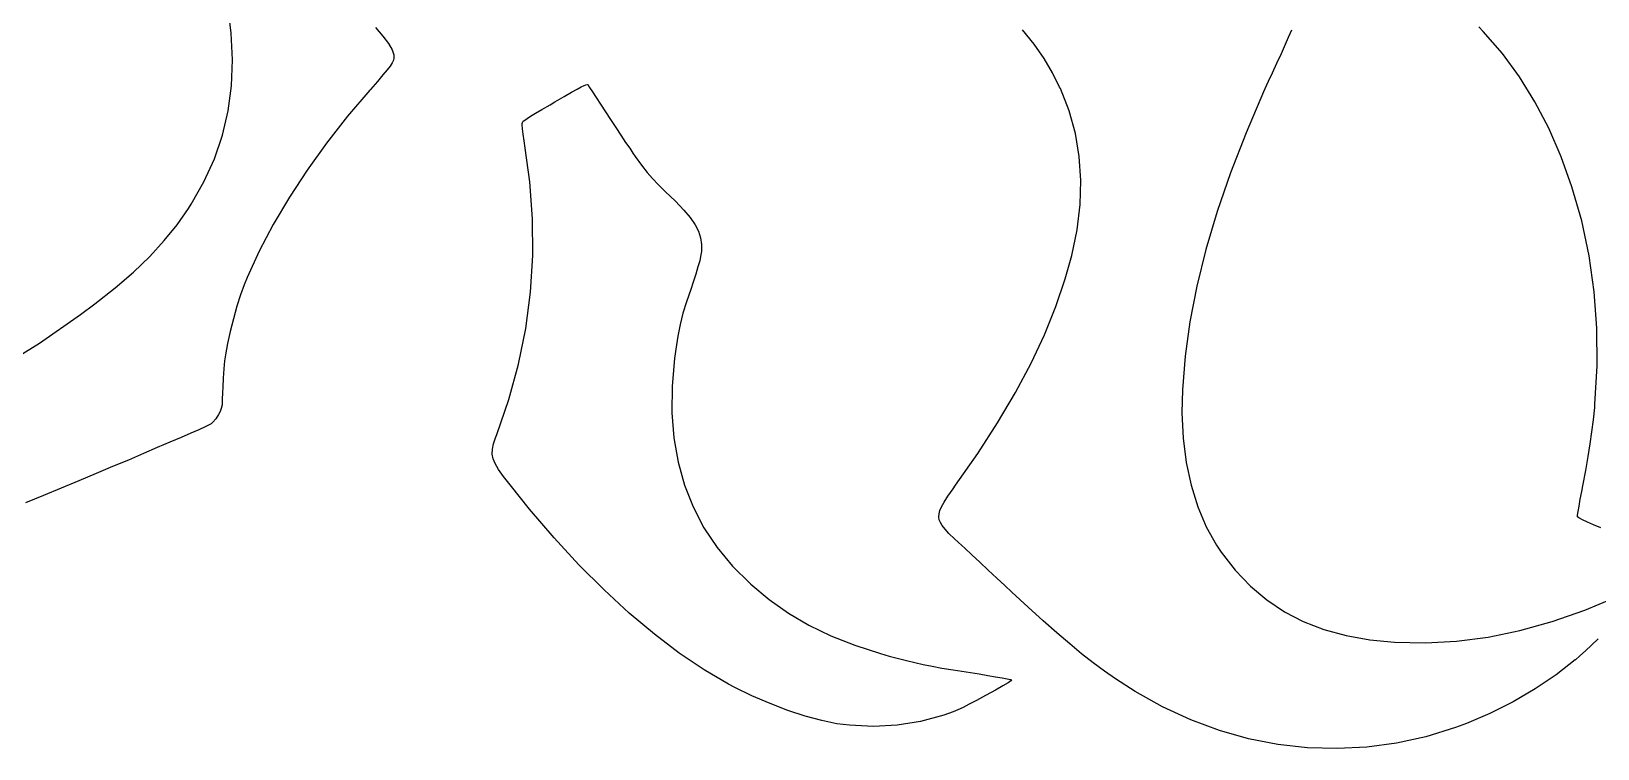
# Model space of a CAD drawing. Extents: x 9 to 342, y 7 to 196.
# Drawn here: x 314.88 to 320.92, y 169.96 to 172.72 of the extents above; entities that cross this region are included whole.
import ezdxf

# ---------------------------------------------------------------- set-up
doc = ezdxf.new("R2010")
doc.units = 0
doc.layers.add('BLACK', color=7, linetype='CONTINUOUS')

msp = doc.modelspace()

# ---------------------------------------------------------------- linework, layer by layer
at = {"layer": 'BLACK', "linetype": 'CONTINUOUS'}
for p, q in [((315.649, 172.717), (315.635, 172.824)), ((320.478, 172.723), (320.461, 172.741)), ((315.654, 172.614), (315.649, 172.717)), ((316.205, 172.739), (316.234, 172.706)), ((316.234, 172.706), (316.255, 172.677)), ((318.746, 172.674), (318.701, 172.73)), ((319.726, 172.7), (319.714, 172.673)), ((319.739, 172.728), (319.726, 172.7)), ((320.552, 172.638), (320.478, 172.723)), ((316.255, 172.677), (316.269, 172.653)), ((316.269, 172.653), (316.276, 172.634)), ((316.276, 172.621), (316.274, 172.613)), ((316.276, 172.634), (316.276, 172.63)), ((316.276, 172.63), (316.276, 172.621)), ((318.784, 172.619), (318.746, 172.674)), ((319.698, 172.637), (319.681, 172.6)), ((319.714, 172.673), (319.698, 172.637)), ((320.618, 172.548), (320.552, 172.638)), ((315.65, 172.514), (315.654, 172.614)), ((316.25, 172.575), (316.234, 172.556)), ((316.262, 172.59), (316.25, 172.575)), ((316.269, 172.603), (316.262, 172.59)), ((316.274, 172.613), (316.269, 172.603)), ((318.817, 172.564), (318.784, 172.619)), ((318.844, 172.509), (318.817, 172.564)), ((319.664, 172.563), (319.649, 172.53)), ((319.681, 172.6), (319.664, 172.563)), ((315.637, 172.418), (315.65, 172.514)), ((316.186, 172.5), (316.183, 172.497)), ((316.213, 172.531), (316.186, 172.5)), ((316.234, 172.556), (316.213, 172.531)), ((316.961, 172.489), (316.983, 172.501)), ((316.983, 172.501), (316.999, 172.51)), ((316.999, 172.51), (317.01, 172.515)), ((317.01, 172.515), (317.017, 172.518)), ((317.017, 172.518), (317.022, 172.519)), ((317.022, 172.519), (317.025, 172.518)), ((317.025, 172.518), (317.026, 172.517)), ((317.026, 172.517), (317.031, 172.507)), ((317.031, 172.507), (317.042, 172.491)), ((318.847, 172.503), (318.844, 172.509)), ((318.881, 172.417), (318.847, 172.503)), ((319.636, 172.502), (319.631, 172.491)), ((319.649, 172.53), (319.636, 172.502)), ((320.677, 172.452), (320.618, 172.548)), ((316.183, 172.497), (316.097, 172.397)), ((316.847, 172.423), (316.879, 172.441)), ((316.879, 172.441), (316.897, 172.452)), ((316.897, 172.452), (316.933, 172.473)), ((316.933, 172.473), (316.961, 172.489)), ((317.042, 172.491), (317.056, 172.469)), ((317.056, 172.469), (317.073, 172.443)), ((317.073, 172.443), (317.092, 172.414)), ((319.631, 172.491), (319.563, 172.333)), ((320.731, 172.35), (320.677, 172.452)), ((315.615, 172.324), (315.637, 172.418)), ((316.097, 172.397), (316.016, 172.293)), ((316.775, 172.377), (316.781, 172.382)), ((316.781, 172.382), (316.79, 172.388)), ((316.79, 172.388), (316.803, 172.397)), ((316.803, 172.397), (316.822, 172.408)), ((316.822, 172.408), (316.847, 172.423)), ((317.092, 172.414), (317.112, 172.384)), ((317.112, 172.384), (317.132, 172.353)), ((318.905, 172.33), (318.881, 172.417)), ((315.584, 172.233), (315.615, 172.324)), ((316.771, 172.369), (316.772, 172.373)), ((316.771, 172.363), (316.771, 172.369)), ((316.772, 172.348), (316.771, 172.363)), ((316.772, 172.373), (316.775, 172.377)), ((316.775, 172.327), (316.772, 172.348)), ((316.778, 172.302), (316.775, 172.327)), ((317.132, 172.353), (317.152, 172.324)), ((317.152, 172.324), (317.17, 172.296)), ((318.92, 172.241), (318.905, 172.33)), ((319.563, 172.333), (319.503, 172.179)), ((320.779, 172.24), (320.731, 172.35)), ((316.016, 172.293), (315.941, 172.189)), ((316.783, 172.273), (316.778, 172.302)), ((316.8, 172.144), (316.783, 172.273)), ((317.17, 172.296), (317.186, 172.273)), ((317.186, 172.273), (317.198, 172.254)), ((315.543, 172.144), (315.584, 172.233)), ((317.198, 172.254), (317.207, 172.242)), ((317.207, 172.242), (317.231, 172.208)), ((317.231, 172.208), (317.253, 172.18)), ((318.926, 172.149), (318.92, 172.241)), ((320.82, 172.125), (320.779, 172.24)), ((315.494, 172.057), (315.543, 172.144)), ((315.941, 172.189), (315.873, 172.084)), ((316.811, 172.001), (316.8, 172.144)), ((317.253, 172.18), (317.274, 172.156)), ((317.274, 172.156), (317.296, 172.133)), ((318.923, 172.056), (318.926, 172.149)), ((319.503, 172.179), (319.452, 172.029)), ((315.873, 172.084), (315.811, 171.979)), ((317.296, 172.133), (317.32, 172.109)), ((317.32, 172.109), (317.322, 172.107)), ((317.322, 172.107), (317.362, 172.069)), ((320.858, 171.993), (320.82, 172.125)), ((315.44, 171.978), (315.484, 172.041)), ((315.484, 172.041), (315.494, 172.057)), ((317.362, 172.069), (317.394, 172.035)), ((317.394, 172.035), (317.419, 172.006)), ((318.912, 171.959), (318.923, 172.056)), ((319.452, 172.029), (319.408, 171.883)), ((315.39, 171.917), (315.44, 171.978)), ((315.811, 171.979), (315.756, 171.876)), ((316.812, 171.859), (316.811, 172.001)), ((317.419, 172.006), (317.438, 171.978)), ((317.438, 171.978), (317.451, 171.953)), ((318.891, 171.859), (318.912, 171.959)), ((320.887, 171.858), (320.858, 171.993)), ((315.334, 171.856), (315.39, 171.917)), ((317.451, 171.953), (317.459, 171.928)), ((317.459, 171.928), (317.462, 171.902)), ((317.462, 171.902), (317.462, 171.875)), ((315.271, 171.796), (315.334, 171.856)), ((315.756, 171.876), (315.71, 171.775)), ((316.803, 171.718), (316.812, 171.859)), ((317.456, 171.839), (317.449, 171.816)), ((317.459, 171.856), (317.456, 171.839)), ((317.462, 171.875), (317.459, 171.856)), ((318.866, 171.77), (318.891, 171.859)), ((319.408, 171.883), (319.373, 171.741)), ((320.906, 171.72), (320.887, 171.858)), ((315.201, 171.735), (315.271, 171.796)), ((315.71, 171.775), (315.699, 171.747)), ((317.441, 171.788), (317.431, 171.757)), ((317.449, 171.816), (317.441, 171.788)), ((315.122, 171.673), (315.201, 171.735)), ((315.699, 171.747), (315.684, 171.708)), ((316.785, 171.578), (316.803, 171.718)), ((317.421, 171.729), (317.405, 171.681)), ((317.431, 171.757), (317.421, 171.729)), ((318.83, 171.663), (318.866, 171.77)), ((319.373, 171.741), (319.346, 171.604)), ((320.916, 171.579), (320.906, 171.72)), ((315.067, 171.632), (315.122, 171.673)), ((315.67, 171.664), (315.657, 171.615)), ((315.684, 171.708), (315.67, 171.664)), ((317.405, 171.681), (317.391, 171.637)), ((318.786, 171.554), (318.83, 171.663)), ((314.909, 171.522), (315.067, 171.632)), ((315.657, 171.615), (315.644, 171.567)), ((317.38, 171.593), (317.371, 171.548)), ((317.391, 171.637), (317.38, 171.593)), ((319.346, 171.604), (319.328, 171.471)), ((315.644, 171.567), (315.634, 171.52)), ((316.757, 171.44), (316.785, 171.578)), ((317.371, 171.548), (317.364, 171.498)), ((318.734, 171.444), (318.786, 171.554)), ((320.917, 171.434), (320.916, 171.579)), ((314.745, 171.42), (314.909, 171.522)), ((315.626, 171.477), (315.623, 171.454)), ((315.634, 171.52), (315.626, 171.477)), ((317.364, 171.498), (317.359, 171.463)), ((315.62, 171.423), (315.617, 171.387)), ((315.623, 171.454), (315.62, 171.423)), ((316.72, 171.304), (316.757, 171.44)), ((317.359, 171.463), (317.349, 171.356)), ((318.674, 171.331), (318.734, 171.444)), ((319.328, 171.471), (319.318, 171.342)), ((320.909, 171.287), (320.917, 171.434)), ((315.616, 171.352), (315.615, 171.331)), ((315.617, 171.387), (315.616, 171.352)), ((317.349, 171.356), (317.348, 171.253)), ((315.614, 171.304), (315.613, 171.284)), ((315.615, 171.331), (315.614, 171.304)), ((316.673, 171.17), (316.72, 171.304)), ((318.605, 171.215), (318.674, 171.331)), ((319.318, 171.342), (319.316, 171.253)), ((315.599, 171.246), (315.589, 171.23)), ((315.6, 171.247), (315.599, 171.246)), ((315.606, 171.258), (315.6, 171.247)), ((315.61, 171.27), (315.606, 171.258)), ((315.613, 171.284), (315.61, 171.27)), ((317.348, 171.253), (317.356, 171.156)), ((319.316, 171.253), (319.32, 171.155)), ((320.903, 171.226), (320.908, 171.274)), ((320.908, 171.274), (320.909, 171.287)), ((315.493, 171.175), (315.456, 171.158)), ((315.524, 171.188), (315.493, 171.175)), ((315.548, 171.199), (315.524, 171.188)), ((315.564, 171.207), (315.548, 171.199)), ((315.571, 171.211), (315.564, 171.207)), ((315.577, 171.217), (315.571, 171.211)), ((315.589, 171.23), (315.577, 171.217)), ((316.668, 171.157), (316.673, 171.17)), ((318.529, 171.096), (318.605, 171.215)), ((320.891, 171.133), (320.897, 171.18)), ((320.897, 171.18), (320.903, 171.226)), ((315.363, 171.119), (315.31, 171.096)), ((315.412, 171.14), (315.363, 171.119)), ((315.456, 171.158), (315.412, 171.14)), ((316.655, 171.094), (316.656, 171.113)), ((316.656, 171.113), (316.66, 171.133)), ((316.66, 171.133), (316.668, 171.157)), ((317.356, 171.156), (317.372, 171.063)), ((319.32, 171.155), (319.332, 171.062)), ((320.883, 171.085), (320.891, 171.133)), ((315.252, 171.071), (315.191, 171.046)), ((315.31, 171.096), (315.252, 171.071)), ((316.659, 171.076), (316.655, 171.094)), ((316.667, 171.057), (316.659, 171.076)), ((316.68, 171.034), (316.667, 171.057)), ((317.372, 171.063), (317.397, 170.974)), ((318.443, 170.974), (318.529, 171.096)), ((319.332, 171.062), (319.351, 170.974)), ((320.874, 171.031), (320.883, 171.085)), ((315.061, 170.991), (314.993, 170.963)), ((315.127, 171.019), (315.061, 170.991)), ((315.191, 171.046), (315.127, 171.019)), ((316.699, 171.008), (316.68, 171.034)), ((316.724, 170.975), (316.699, 171.008)), ((320.862, 170.971), (320.874, 171.031)), ((314.924, 170.934), (314.855, 170.906)), ((314.993, 170.963), (314.924, 170.934)), ((316.799, 170.882), (316.724, 170.975)), ((317.397, 170.974), (317.43, 170.89)), ((318.399, 170.909), (318.413, 170.931)), ((318.413, 170.931), (318.433, 170.96)), ((318.433, 170.96), (318.443, 170.974)), ((319.351, 170.974), (319.377, 170.891)), ((320.852, 170.92), (320.858, 170.95)), ((320.858, 170.95), (320.862, 170.971)), ((316.894, 170.771), (316.799, 170.882)), ((317.43, 170.89), (317.472, 170.81)), ((318.379, 170.863), (318.382, 170.876)), ((318.382, 170.876), (318.388, 170.891)), ((318.388, 170.891), (318.399, 170.909)), ((319.377, 170.891), (319.409, 170.814)), ((320.842, 170.858), (320.844, 170.872)), ((320.844, 170.872), (320.848, 170.893)), ((320.848, 170.893), (320.852, 170.92)), ((317.472, 170.81), (317.523, 170.734)), ((318.378, 170.852), (318.379, 170.863)), ((318.378, 170.851), (318.378, 170.852)), ((318.38, 170.84), (318.378, 170.851)), ((318.384, 170.83), (318.38, 170.84)), ((318.391, 170.818), (318.384, 170.83)), ((318.402, 170.805), (318.391, 170.818)), ((319.409, 170.814), (319.449, 170.743)), ((320.842, 170.852), (320.842, 170.858)), ((320.847, 170.848), (320.842, 170.852)), ((320.861, 170.841), (320.847, 170.848)), ((320.88, 170.832), (320.861, 170.841)), ((320.904, 170.821), (320.88, 170.832)), ((320.932, 170.809), (320.904, 170.821)), ((316.99, 170.667), (316.894, 170.771)), ((318.417, 170.788), (318.402, 170.805)), ((318.439, 170.767), (318.417, 170.788)), ((318.467, 170.741), (318.439, 170.767)), ((317.523, 170.734), (317.582, 170.662)), ((318.478, 170.731), (318.467, 170.741)), ((318.505, 170.706), (318.478, 170.731)), ((318.536, 170.677), (318.505, 170.706)), ((319.449, 170.743), (319.467, 170.716)), ((319.467, 170.716), (319.521, 170.646)), ((317.087, 170.57), (316.99, 170.667)), ((317.582, 170.662), (317.65, 170.595)), ((318.569, 170.646), (318.536, 170.677)), ((318.602, 170.616), (318.569, 170.646)), ((319.521, 170.646), (319.58, 170.585)), ((317.184, 170.481), (317.087, 170.57)), ((317.65, 170.595), (317.653, 170.592)), ((317.653, 170.592), (317.724, 170.533)), ((318.633, 170.587), (318.602, 170.616)), ((318.66, 170.561), (318.633, 170.587)), ((319.58, 170.585), (319.643, 170.532)), ((317.724, 170.533), (317.798, 170.481)), ((318.723, 170.503), (318.66, 170.561)), ((319.643, 170.532), (319.711, 170.486)), ((320.87, 170.492), (320.981, 170.538)), ((317.281, 170.399), (317.184, 170.481)), ((317.798, 170.481), (317.877, 170.434)), ((318.78, 170.451), (318.723, 170.503)), ((318.833, 170.404), (318.78, 170.451)), ((319.711, 170.486), (319.784, 170.448)), ((319.784, 170.448), (319.863, 170.418)), ((320.619, 170.413), (320.744, 170.448)), ((320.744, 170.448), (320.87, 170.492)), ((317.377, 170.326), (317.281, 170.399)), ((317.877, 170.434), (317.962, 170.393)), ((317.962, 170.393), (318.054, 170.357)), ((318.883, 170.362), (318.833, 170.404)), ((319.863, 170.418), (319.949, 170.394)), ((319.949, 170.394), (320.04, 170.378)), ((320.375, 170.372), (320.497, 170.388)), ((320.497, 170.388), (320.619, 170.413)), ((317.473, 170.262), (317.377, 170.326)), ((318.054, 170.357), (318.153, 170.325)), ((318.153, 170.325), (318.187, 170.315)), ((318.929, 170.324), (318.883, 170.362)), ((318.974, 170.289), (318.929, 170.324)), ((320.04, 170.378), (320.136, 170.369)), ((320.136, 170.369), (320.255, 170.366)), ((320.255, 170.366), (320.375, 170.372)), ((320.872, 170.335), (320.851, 170.316)), ((320.896, 170.357), (320.872, 170.335)), ((320.922, 170.381), (320.896, 170.357)), ((318.187, 170.315), (318.222, 170.306)), ((318.222, 170.306), (318.254, 170.298)), ((318.254, 170.298), (318.286, 170.29)), ((318.286, 170.29), (318.318, 170.283)), ((318.318, 170.283), (318.352, 170.276)), ((318.352, 170.276), (318.39, 170.269)), ((318.39, 170.269), (318.433, 170.262)), ((319.017, 170.257), (318.974, 170.289)), ((320.833, 170.3), (320.76, 170.243)), ((320.834, 170.301), (320.833, 170.3)), ((320.851, 170.316), (320.834, 170.301)), ((317.567, 170.207), (317.473, 170.262)), ((317.589, 170.195), (317.567, 170.207)), ((318.433, 170.262), (318.483, 170.254)), ((318.483, 170.254), (318.534, 170.246)), ((318.534, 170.246), (318.567, 170.24)), ((318.567, 170.24), (318.597, 170.235)), ((318.597, 170.235), (318.623, 170.231)), ((318.623, 170.231), (318.642, 170.227)), ((318.645, 170.212), (318.625, 170.2)), ((318.642, 170.227), (318.655, 170.225)), ((318.656, 170.22), (318.645, 170.212)), ((318.655, 170.225), (318.659, 170.223)), ((318.659, 170.223), (318.656, 170.22)), ((319.06, 170.227), (319.017, 170.257)), ((319.135, 170.179), (319.06, 170.227)), ((320.76, 170.243), (320.679, 170.189)), ((317.657, 170.162), (317.589, 170.195)), ((317.727, 170.132), (317.657, 170.162)), ((318.524, 170.144), (318.495, 170.129)), ((318.558, 170.163), (318.524, 170.144)), ((318.561, 170.164), (318.558, 170.163)), ((318.597, 170.184), (318.561, 170.164)), ((318.625, 170.2), (318.597, 170.184)), ((319.241, 170.119), (319.135, 170.179)), ((320.679, 170.189), (320.593, 170.139)), ((317.796, 170.105), (317.727, 170.132)), ((317.863, 170.083), (317.796, 170.105)), ((317.927, 170.066), (317.863, 170.083)), ((318.397, 170.087), (318.307, 170.063)), ((318.416, 170.093), (318.397, 170.087)), ((318.434, 170.1), (318.416, 170.093)), ((318.452, 170.108), (318.434, 170.1)), ((318.472, 170.117), (318.452, 170.108)), ((318.495, 170.129), (318.472, 170.117)), ((319.35, 170.069), (319.241, 170.119)), ((320.504, 170.094), (320.414, 170.055)), ((320.593, 170.139), (320.504, 170.094)), ((317.985, 170.054), (317.927, 170.066)), ((318.034, 170.048), (317.985, 170.054)), ((318.126, 170.043), (318.034, 170.048)), ((318.217, 170.048), (318.126, 170.043)), ((318.307, 170.063), (318.217, 170.048)), ((319.461, 170.028), (319.35, 170.069)), ((319.573, 169.996), (319.461, 170.028)), ((320.371, 170.039), (320.257, 170.004)), ((320.414, 170.055), (320.371, 170.039)), ((319.686, 169.974), (319.573, 169.996)), ((319.8, 169.961), (319.686, 169.974)), ((320.029, 169.964), (319.914, 169.958)), ((320.144, 169.979), (320.029, 169.964)), ((320.257, 170.004), (320.144, 169.979)), ((319.914, 169.958), (319.8, 169.961))]:
    msp.add_line(p, q, dxfattribs=at)

doc.saveas('drawing.dxf')
